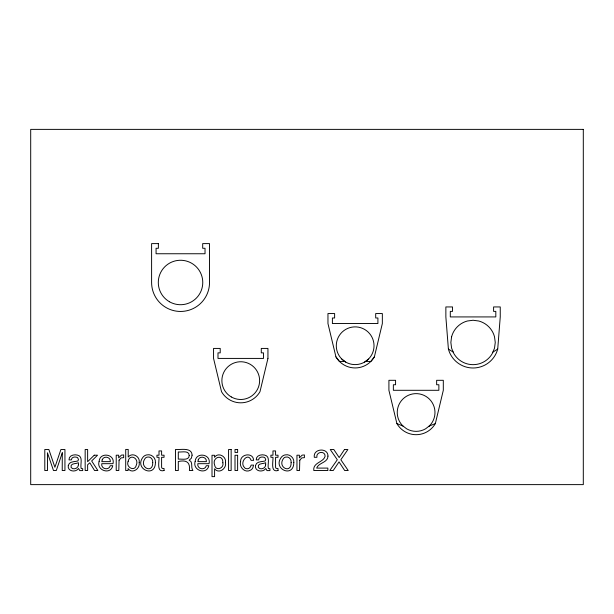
<?xml version="1.0" encoding="UTF-8"?>
<svg xmlns="http://www.w3.org/2000/svg" width="614" height="614" viewBox="0 0 614 614"><rect width="100%" height="100%" fill="white"/><g stroke="black" fill="none" stroke-linecap="round" stroke-linejoin="round"><path stroke-width="0.92" d="M492.873 352.129L497.716 349.067L500.249 316.924L500.249 306.939L493.595 306.939L493.595 311.375L495.813 311.375L495.813 316.924L450.3 316.924L450.3 311.375L452.526 311.375L452.526 306.939L445.864 306.939L445.864 316.924L448.397 349.067L453.239 352.129M365.43 361.439L370.848 361.439L374.379 356.841L382.345 323.54L382.345 313.554L375.691 313.554L375.691 317.991L377.909 317.991L377.909 323.54L332.397 323.54L332.397 317.991L334.622 317.991L334.622 313.554L327.96 313.554L327.96 323.54L335.927 356.841L339.458 361.439L344.884 361.439M429.086 426.124L435.341 423.591L443.308 390.297L443.308 380.304L436.646 380.304L436.646 384.748L438.872 384.748L438.872 390.297L393.359 390.297L393.359 384.748L395.577 384.748L395.577 380.304L388.915 380.304L388.915 390.297L396.89 423.591L403.137 426.124M364.586 362.083L368.5 359.083M341.814 359.083L345.72 362.083A18.873 18.873 0 0 0 374.026 345.743A18.873 18.873 0 0 0 345.72 329.403A18.873 18.873 0 0 0 345.72 362.083M374.379 356.841A22.196 22.196 0 0 1 335.927 356.841M497.716 349.067A25.527 25.527 0 0 1 448.397 349.067M435.341 423.591A22.196 22.196 0 0 1 396.89 423.591M62.29 452.802L62.229 470.524L64.938 470.524L64.938 449.517L60.901 449.517L54.907 467.277L48.874 449.517L44.799 449.517L44.799 470.524L47.516 470.524L47.439 452.802L53.479 470.524L56.296 470.524L62.29 452.802M222.867 462.772C224.409 468.451 215.376 471.46 214.616 465.044C211.723 457.131 223.258 453.47 222.867 462.772M128.149 461.314C125.486 467.254 134.903 472.151 136.3 465.151C139.393 458.32 129.661 453.193 128.149 461.314M139.194 462.572C140.399 468.659 132.087 474.407 128.08 468.566L128.08 470.524L125.709 470.524L125.709 449.44L128.211 449.44L128.211 457.069C132.117 451.866 140.406 456.494 139.194 462.572M155.426 462.542C155.319 478.567 133.606 468.85 143.116 457.054A6.324 6.324 0 0 1 146.807 454.905C151.42 453.754 155.941 457.852 155.426 462.542M240.596 461.383C238.93 467.131 244.879 473.402 250.52 470.178A5.257 5.257 0 0 0 252.838 467.738L253.582 465.105L251.08 465.105C250.781 467.407 248.639 469.28 246.275 468.666A3.154 3.154 0 0 1 244.188 467.193C239.437 461.989 248.225 451.958 251.08 460.354L253.582 460.354C253.482 452.157 240.343 453.685 240.596 461.383M293.822 462.542C293.707 478.567 271.994 468.85 281.504 457.054A6.324 6.324 0 0 1 285.203 454.905C289.808 453.754 294.336 457.852 293.822 462.542M99.13 461.398C96.037 470.439 110.773 475.282 112.776 465.719L110.244 465.719C109 470.815 100.719 469.119 101.763 463.685L112.991 463.685C115.447 453.953 99.737 451.628 99.13 461.398M195.183 461.398C192.09 470.439 206.834 475.282 208.829 465.719L206.304 465.719C205.053 470.815 196.772 469.119 197.823 463.685L209.044 463.685C211.508 453.953 195.789 451.628 195.183 461.398M225.492 462.526C226.842 468.566 218.83 474.376 214.585 468.804L214.585 476.633L212.007 476.633L212.007 455.281L214.509 455.281L214.509 457.307C218.239 451.827 226.627 456.463 225.492 462.526M189.212 455.45C189.265 460.891 181.468 458.758 178.298 459.142L178.298 451.958C181.46 452.449 189.074 450.024 189.212 455.45M68.292 465.496C67.095 471.399 75.752 472.818 78.554 468.497L79.774 470.616L82.698 470.593L82.698 468.697L81.163 468.536C79.943 464.437 83.673 456.356 77.379 455.089C73.956 454.153 68.707 455.519 68.998 459.886L71.401 459.886C71.462 456.793 75.415 456.463 77.556 457.599L78.492 459.51L77.878 460.999C74.685 461.851 69.152 461.214 68.292 465.496M255.531 465.496C254.334 471.399 262.984 472.818 265.785 468.497L267.013 470.616L269.93 470.593L269.93 468.697L268.395 468.536C267.174 464.437 270.904 456.356 264.619 455.089C261.188 454.153 255.946 455.519 256.23 459.886L258.632 459.886C258.701 456.793 262.646 456.463 264.795 457.599L265.732 459.51L265.11 460.999C261.917 461.851 256.391 461.214 255.531 465.496M327.96 456.11C327.93 462.795 318.559 462.526 316.671 468.091L327.861 468.091L327.861 470.524L313.8 470.524C312.718 462.365 323.501 462.526 325.113 456.225C325.213 450.407 315.726 451.681 316.916 457.307L314.299 457.307C312.864 448.389 328.114 447.337 327.96 456.11M152.74 462.618C152.978 474.215 138.925 467.415 144.873 458.811A3.5 3.5 0 0 1 147.207 457.123C150.553 456.164 153.17 459.441 152.74 462.618M291.128 462.618C291.366 474.215 277.321 467.415 283.261 458.811A3.5 3.5 0 0 1 285.594 457.123C288.948 456.164 291.558 459.441 291.128 462.618M192.098 455.181L191.322 458.267L189.135 460.201C193.126 461.651 190.9 466.617 192.343 469.587L192.903 470.524L189.411 470.524C190.34 462.311 186.587 459.663 178.298 461.513L178.298 470.524L175.45 470.524L175.45 449.517C180.416 449.993 191.798 446.969 192.098 455.181M78.423 464.806C78.63 468.305 73.074 470.385 71.101 467.446C69.927 462.895 75.952 464.092 78.423 462.733L78.423 464.806M265.655 464.806C265.862 468.305 260.305 470.385 258.341 467.446C257.159 462.895 263.183 464.092 265.655 462.733L265.655 464.806M451.612 336.71L450.86 342.458L451.612 348.199L453.83 353.557A22.196 22.196 0 0 0 492.282 353.557L494.5 348.199L495.26 342.458L494.5 336.71A22.196 22.196 0 0 0 478.805 321.015L473.056 320.255L467.308 321.015A22.196 22.196 0 0 0 451.612 336.71M119.062 460.178L118.801 470.524L116.223 470.524L116.223 455.204L118.671 455.204L118.671 457.852L121.403 455.143L123.675 454.936L123.675 457.653L121.112 457.89L119.062 460.178M299.786 460.178L299.525 470.524L296.953 470.524L296.953 455.204L299.394 455.204L299.394 457.852L302.134 455.143L304.406 454.936L304.406 457.653L301.835 457.89L299.786 460.178M102.193 459.84L101.832 461.644L110.343 461.644C110.85 456.885 103.666 455.365 102.193 459.84M198.245 459.84L197.892 461.644L206.404 461.644C206.903 456.885 199.727 455.365 198.245 459.84M267.942 358.415L259.975 391.717A22.196 22.196 0 0 1 221.524 391.717L213.557 358.415L213.557 348.422L220.219 348.422L220.219 352.866L217.993 352.866L217.993 358.415L263.506 358.415L263.506 352.866L261.288 352.866L261.288 348.422L267.942 348.422L267.942 358.415M344.492 449.517L339.174 457.553L333.809 449.517L330.248 449.517L337.301 459.756L329.772 470.524L333.21 470.524L339.028 461.889L344.692 470.524L348.222 470.524L340.831 459.756L347.885 449.517L344.492 449.517M94.241 455.204L87.633 461.713L87.633 449.517L85.162 449.517L85.162 470.524L87.633 470.524L87.633 464.775L89.79 462.802L94.571 470.524L97.856 470.524L91.663 460.945L97.534 455.204L94.241 455.204M429.455 425.84L425.548 428.833A18.873 18.873 0 0 1 406.675 428.833L402.769 425.84A18.873 18.873 0 0 1 402.769 399.154A18.873 18.873 0 0 1 429.455 399.154A18.873 18.873 0 0 1 429.455 425.84M164.053 470.524C156.24 472.788 159.394 461.206 159.003 457.307L156.931 457.307L156.931 455.204L159.003 455.204L159.003 450.929L161.605 450.929L161.605 455.204L164.053 455.204L164.053 457.307L161.605 457.307L161.605 467.308L162.15 468.382L164.053 468.497L164.053 470.524M278.012 470.524C270.198 472.788 273.353 461.206 272.969 457.307L270.889 457.307L270.889 455.204L272.969 455.204L272.969 450.929L275.571 450.929L275.571 455.204L278.012 455.204L278.012 457.307L275.571 457.307L275.571 467.308L276.108 468.382L278.012 468.497L278.012 470.524M583.3 129.377L30.7 129.377L30.7 484.623L583.3 484.623L583.3 129.377M158.374 243.612L151.604 243.612L151.604 282.486A28.958 28.958 0 0 0 180.57 311.452A28.958 28.958 0 0 0 209.527 282.486L209.527 243.612L202.689 243.612L202.689 248.279L205.03 248.279L205.03 253.751L156.071 253.751L156.071 248.279L158.374 248.279L158.374 243.612M231.148 449.517L228.569 449.517L228.569 470.524L231.148 470.524L231.148 449.517M237.626 449.517L235.008 449.517L235.008 452.434L237.626 452.434L237.626 449.517M237.626 455.281L235.008 455.281L235.008 470.524L237.626 470.524L237.626 455.281M169.418 301.743A22.234 22.234 0 0 0 202.766 282.486A22.234 22.234 0 0 0 169.418 263.237A22.234 22.234 0 0 0 169.418 301.743M231.317 396.959A18.873 18.873 0 0 0 259.622 380.611A18.873 18.873 0 0 0 231.317 364.271A18.873 18.873 0 0 0 231.317 396.959"/></g></svg>
